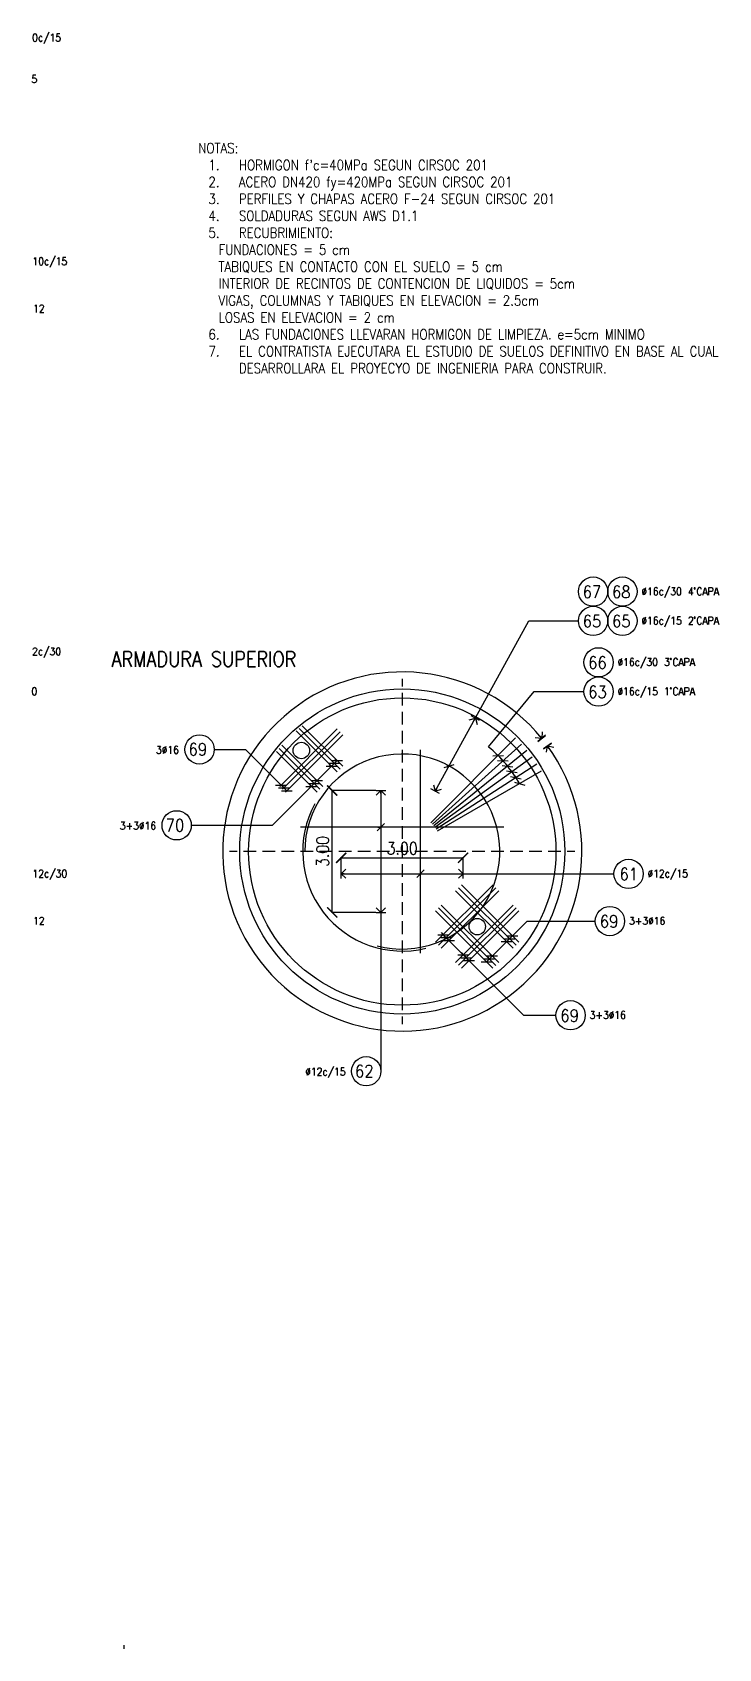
# Model space of a CAD drawing. Extents: x 157 to 1652, y -82 to 500.
# Drawn here: x 1483.4 to 1652.3, y -81.9 to 315.9 of the extents above; entities that cross this region are included whole.
import ezdxf

# ---------------------------------------------------------------- set-up
doc = ezdxf.new("R2010")
doc.units = 0
doc.header["$MEASUREMENT"] = 0
for name, color, linetype in [('Cotas', 1, 'Continuous'), ('PDF2_auxiliar', 1, 'Continuous'), ('PDF2_BARRAS-EN-VISTA-25', 5, 'Continuous'), ('PDF2_CONTORNO-ENCOFRADO-25', 2, 'Continuous'), ('PDF2_LC-FORMATO', 1, 'Continuous'), ('PDF2_LINEAS-POS-ARMADURA', 2, 'Continuous'), ('Texto', 2, 'Continuous')]:
    doc.layers.add(name, color=color, linetype=linetype)
doc.styles.add('ROMANS', font='ROMANS.SHX', dxfattribs={"width": 0.85})
doc.dimstyles.new('1.10', dxfattribs={"dimtxt": 3, "dimasz": 2.5, "dimexe": 0.18, "dimexo": 0.0625, "dimgap": 0.85, "dimtad": 1, "dimlfac": 0.1, "dimzin": 0, "dimdsep": 46, "dimtxsty": 'ROMANS', "dimblk": 'ARCHTICK', "dimcen": 0.09, "dimclrd": 256, "dimclre": 256, "dimclrt": 2, "dimadec": 0, "dimazin": 0, "dimtfac": 1, "dimtofl": 0, "dimtmove": 0, "dimatfit": 3, "dimfxl": 15, "dimfxlon": 1, "dimtolj": 1, "dimtzin": 0, "dimarcsym": 0})

# ---------------------------------------------------------------- blocks, each defined once
blk = doc.blocks.new('_ArchTick')
at = {"color": 0, "linetype": 'ByBlock', "const_width": 0.15}
blk.add_lwpolyline([(-0.5, -0.5), (0.5, 0.5)], dxfattribs=at)
blk = doc.blocks.new('*D10')
at = {"layer": 'Cotas', "lineweight": -2, "transparency": 16777216}
for p, q in [((1559.38, 108.9), (1559.38, 112.94)), ((1559.38, 112.76), (1589.39, 112.76)), ((1589.39, 108.9), (1589.39, 112.94))]:
    blk.add_line(p, q, dxfattribs=at)
at = {"layer": 'Defpoints', "color": 0, "transparency": 16777216}
for p in [(1589.39, 112.76), (1559.38, 108.84), (1589.39, 108.84)]:
    blk.add_point(p, dxfattribs=at)
at = {"layer": 'Cotas', "lineweight": -2, "transparency": 16777216, "xscale": 2.5, "yscale": 2.5, "zscale": 2.5, "rotation": 180}
blk.add_blockref('_ArchTick', (1559.38, 112.76), dxfattribs=at)
at = {"layer": 'Cotas', "lineweight": -2, "transparency": 16777216, "xscale": 2.5, "yscale": 2.5, "zscale": 2.5}
blk.add_blockref('_ArchTick', (1589.39, 112.76), dxfattribs=at)
at = {"layer": 'Cotas', "color": 2, "transparency": 16777216, "insert": (1574.39, 115.11), "char_height": 3, "attachment_point": 5, "style": 'ROMANS'}
blk.add_mtext('\\A1;3.00', dxfattribs=at)
blk = doc.blocks.new('*D11')
at = {"layer": 'Cotas', "lineweight": -2, "transparency": 16777216}
for p, q in [((1567.91, 129.31), (1556.99, 129.31)), ((1557.17, 99.32), (1557.17, 129.31)), ((1567.91, 99.32), (1556.99, 99.32))]:
    blk.add_line(p, q, dxfattribs=at)
at = {"layer": 'Defpoints', "color": 0, "transparency": 16777216}
for p in [(1557.17, 129.31), (1567.97, 129.31), (1567.97, 99.32)]:
    blk.add_point(p, dxfattribs=at)
at = {"layer": 'Cotas', "lineweight": -2, "transparency": 16777216, "xscale": 2.5, "yscale": 2.5, "zscale": 2.5}
for p, rotation in [((1557.17, 129.31), 90), ((1557.17, 99.32), 270)]:
    blk.add_blockref('_ArchTick', p, dxfattribs=dict(at, rotation=rotation))
at = {"layer": 'Cotas', "color": 2, "transparency": 16777216, "insert": (1554.82, 114.32), "char_height": 3, "attachment_point": 5, "rotation": 90, "style": 'ROMANS'}
blk.add_mtext('\\A1;3.00', dxfattribs=at)

msp = doc.modelspace()

# ---------------------------------------------------------------- linework, layer by layer
at = {"layer": 'PDF2_auxiliar', "lineweight": 25}
for points in [[(1574.401, 156.816), (1574.401, 154.942)], [(1574.401, 153.385), (1574.401, 150.273)], [(1574.401, 148.684), (1574.401, 145.571)], [(1574.401, 144.015), (1574.401, 140.87)], [(1574.401, 139.314), (1574.401, 136.201)], [(1574.401, 134.645), (1574.401, 131.5)], [(1574.401, 129.944), (1574.401, 126.831)], [(1574.401, 125.242), (1574.401, 122.13)], [(1574.401, 120.573), (1574.401, 117.429)], [(1574.401, 115.872), (1574.401, 112.759)], [(1533.743, 114.316), (1531.869, 114.316)], [(1538.444, 114.316), (1535.331, 114.316)], [(1543.145, 114.316), (1540.001, 114.316)], [(1547.814, 114.316), (1544.702, 114.316)], [(1552.516, 114.316), (1549.371, 114.316)], [(1557.185, 114.316), (1554.072, 114.316)], [(1561.886, 114.316), (1558.773, 114.316)], [(1566.587, 114.316), (1563.442, 114.316)], [(1571.256, 114.316), (1568.143, 114.316)], [(1575.957, 114.316), (1572.813, 114.316)], [(1580.627, 114.316), (1577.514, 114.316)], [(1585.328, 114.316), (1582.215, 114.316)], [(1590.029, 114.316), (1586.884, 114.316)], [(1594.698, 114.316), (1591.585, 114.316)], [(1599.399, 114.316), (1596.255, 114.316)], [(1604.068, 114.316), (1600.956, 114.316)], [(1608.77, 114.316), (1605.657, 114.316)], [(1613.471, 114.316), (1610.326, 114.316)], [(1616.901, 114.316), (1615.027, 114.316)], [(1574.401, 111.203), (1574.401, 108.058)], [(1574.401, 106.502), (1574.401, 103.389)], [(1574.401, 101.801), (1574.401, 98.688)], [(1574.401, 97.131), (1574.401, 93.987)], [(1574.401, 92.43), (1574.401, 89.317)], [(1574.401, 87.761), (1574.401, 84.616)], [(1574.401, 83.06), (1574.401, 79.947)], [(1574.401, 78.359), (1574.401, 75.246)], [(1574.401, 73.689), (1574.401, 71.815)]]:
    msp.add_lwpolyline(points, dxfattribs=at)
at = {"layer": 'PDF2_BARRAS-EN-VISTA-25', "color": 4, "lineweight": 25}
for points in [[(1483.969, 315.541), (1483.746, 315.477), (1483.588, 315.191), (1483.524, 314.746), (1483.524, 314.492), (1483.588, 314.048), (1483.746, 313.762), (1483.969, 313.667), (1484.096, 313.667), (1484.318, 313.762), (1484.445, 314.048), (1484.541, 314.492), (1484.541, 314.746), (1484.445, 315.191), (1484.318, 315.477), (1484.096, 315.541)], [(1485.462, 260.494), (1485.239, 260.43), (1485.112, 260.144), (1485.017, 259.699), (1485.017, 259.445), (1485.112, 259.001), (1485.239, 258.715), (1485.462, 258.62), (1485.589, 258.62), (1485.811, 258.715), (1485.97, 259.001), (1486.033, 259.445), (1486.033, 259.699), (1485.97, 260.144), (1485.811, 260.43), (1485.589, 260.494)], [(1642.439, 179.273), (1642.217, 179.178), (1642.09, 178.892), (1642.026, 178.447), (1642.026, 178.193), (1642.09, 177.748), (1642.217, 177.494), (1642.439, 177.399), (1642.598, 177.399), (1642.789, 177.494), (1642.948, 177.748), (1643.011, 178.193), (1643.011, 178.447), (1642.948, 178.892), (1642.789, 179.178), (1642.598, 179.273)], [(1633.863, 178.892), (1633.736, 178.828), (1633.577, 178.638), (1633.514, 178.384), (1633.514, 178.193), (1633.577, 177.939), (1633.736, 177.748), (1633.863, 177.653), (1634.085, 177.653), (1634.213, 177.748), (1634.371, 177.939), (1634.435, 178.193), (1634.435, 178.384), (1634.371, 178.638), (1634.213, 178.828), (1634.085, 178.892)], [(1633.863, 171.713), (1633.736, 171.618), (1633.577, 171.427), (1633.514, 171.173), (1633.514, 170.983), (1633.577, 170.729), (1633.736, 170.538), (1633.863, 170.443), (1634.085, 170.443), (1634.213, 170.538), (1634.371, 170.729), (1634.435, 170.983), (1634.435, 171.173), (1634.371, 171.427), (1634.213, 171.618), (1634.085, 171.713)], [(1489.686, 164.471), (1489.464, 164.376), (1489.305, 164.122), (1489.242, 163.645), (1489.242, 163.391), (1489.305, 162.946), (1489.464, 162.692), (1489.686, 162.597), (1489.813, 162.597), (1490.036, 162.692), (1490.163, 162.946), (1490.258, 163.391), (1490.258, 163.645), (1490.163, 164.122), (1490.036, 164.376), (1489.813, 164.471)], [(1627.987, 161.485), (1627.828, 161.422), (1627.701, 161.231), (1627.637, 160.977), (1627.637, 160.786), (1627.701, 160.532), (1627.828, 160.342), (1627.987, 160.246), (1628.209, 160.246), (1628.336, 160.342), (1628.495, 160.532), (1628.559, 160.786), (1628.559, 160.977), (1628.495, 161.231), (1628.336, 161.422), (1628.209, 161.485)], [(1636.563, 161.866), (1636.341, 161.771), (1636.214, 161.485), (1636.118, 161.04), (1636.118, 160.786), (1636.214, 160.342), (1636.341, 160.056), (1636.563, 159.992), (1636.69, 159.992), (1636.912, 160.056), (1637.071, 160.342), (1637.135, 160.786), (1637.135, 161.04), (1637.071, 161.485), (1636.912, 161.771), (1636.69, 161.866)], [(1483.81, 154.656), (1483.588, 154.561), (1483.429, 154.307), (1483.365, 153.862), (1483.365, 153.576), (1483.429, 153.131), (1483.588, 152.877), (1483.81, 152.782), (1483.937, 152.782), (1484.159, 152.877), (1484.286, 153.131), (1484.382, 153.576), (1484.382, 153.862), (1484.286, 154.307), (1484.159, 154.561), (1483.937, 154.656)], [(1627.987, 154.307), (1627.828, 154.211), (1627.701, 154.021), (1627.637, 153.767), (1627.637, 153.576), (1627.701, 153.322), (1627.828, 153.131), (1627.987, 153.036), (1628.209, 153.036), (1628.336, 153.131), (1628.495, 153.322), (1628.559, 153.576), (1628.559, 153.767), (1628.495, 154.021), (1628.336, 154.211), (1628.209, 154.307)], [(1515.796, 139.886), (1515.669, 139.79), (1515.51, 139.632), (1515.447, 139.346), (1515.447, 139.187), (1515.51, 138.901), (1515.669, 138.742), (1515.796, 138.647), (1516.019, 138.647), (1516.146, 138.742), (1516.305, 138.901), (1516.368, 139.187), (1516.368, 139.346), (1516.305, 139.632), (1516.146, 139.79), (1516.019, 139.886)], [(1510.174, 121.208), (1510.047, 121.145), (1509.888, 120.954), (1509.825, 120.7), (1509.825, 120.51), (1509.888, 120.256), (1510.047, 120.065), (1510.174, 119.97), (1510.396, 119.97), (1510.524, 120.065), (1510.682, 120.256), (1510.746, 120.51), (1510.746, 120.7), (1510.682, 120.954), (1510.524, 121.145), (1510.396, 121.208)], [(1491.179, 109.805), (1490.957, 109.71), (1490.798, 109.456), (1490.735, 109.011), (1490.735, 108.725), (1490.798, 108.28), (1490.957, 108.026), (1491.179, 107.931), (1491.306, 107.931), (1491.529, 108.026), (1491.656, 108.28), (1491.751, 108.725), (1491.751, 109.011), (1491.656, 109.456), (1491.529, 109.71), (1491.306, 109.805)], [(1635.356, 109.456), (1635.229, 109.36), (1635.07, 109.202), (1635.007, 108.916), (1635.007, 108.725), (1635.07, 108.471), (1635.229, 108.28), (1635.356, 108.217), (1635.578, 108.217), (1635.705, 108.28), (1635.864, 108.471), (1635.928, 108.725), (1635.928, 108.916), (1635.864, 109.202), (1635.705, 109.36), (1635.578, 109.456)], [(1635.515, 97.83), (1635.356, 97.735), (1635.229, 97.544), (1635.165, 97.29), (1635.165, 97.1), (1635.229, 96.845), (1635.356, 96.655), (1635.515, 96.56), (1635.737, 96.56), (1635.864, 96.655), (1636.023, 96.845), (1636.087, 97.1), (1636.087, 97.29), (1636.023, 97.544), (1635.864, 97.735), (1635.737, 97.83)], [(1625.827, 74.642), (1625.668, 74.547), (1625.541, 74.388), (1625.446, 74.102), (1625.446, 73.912), (1625.541, 73.658), (1625.668, 73.467), (1625.827, 73.404), (1626.017, 73.404), (1626.176, 73.467), (1626.303, 73.658), (1626.399, 73.912), (1626.399, 74.102), (1626.303, 74.388), (1626.176, 74.547), (1626.017, 74.642)], [(1551.118, 60.698), (1550.991, 60.603), (1550.832, 60.444), (1550.769, 60.158), (1550.769, 59.999), (1550.832, 59.713), (1550.991, 59.555), (1551.118, 59.459), (1551.34, 59.459), (1551.467, 59.555), (1551.626, 59.713), (1551.69, 59.999), (1551.69, 60.158), (1551.626, 60.444), (1551.467, 60.603), (1551.34, 60.698)]]:
    msp.add_lwpolyline(points, close=True, dxfattribs=at)
for points in [[(1485.811, 314.651), (1485.684, 314.842), (1485.525, 314.937), (1485.303, 314.937), (1485.176, 314.842), (1485.017, 314.651), (1484.953, 314.397), (1484.953, 314.207), (1485.017, 313.952), (1485.176, 313.762), (1485.303, 313.667), (1485.525, 313.667), (1485.684, 313.762), (1485.811, 313.952)], [(1487.463, 315.922), (1486.161, 313.063)], [(1488.035, 315.191), (1488.162, 315.286), (1488.384, 315.541), (1488.384, 313.667)], [(1490.099, 315.541), (1489.4, 315.541), (1489.305, 314.746), (1489.4, 314.842), (1489.591, 314.937), (1489.813, 314.937), (1490.036, 314.842), (1490.163, 314.651), (1490.258, 314.397), (1490.258, 314.207), (1490.163, 313.952), (1490.036, 313.762), (1489.813, 313.667), (1489.591, 313.667), (1489.4, 313.762), (1489.305, 313.857), (1489.242, 314.048)], [(1484.223, 305.344), (1483.524, 305.344), (1483.429, 304.55), (1483.524, 304.646), (1483.715, 304.709), (1483.937, 304.709), (1484.159, 304.646), (1484.286, 304.455), (1484.382, 304.201), (1484.382, 304.01), (1484.286, 303.756), (1484.159, 303.566), (1483.937, 303.47), (1483.715, 303.47), (1483.524, 303.566), (1483.429, 303.661), (1483.365, 303.82)], [(1483.81, 260.144), (1483.969, 260.239), (1484.159, 260.494), (1484.159, 258.62)], [(1487.304, 259.604), (1487.177, 259.795), (1487.018, 259.89), (1486.828, 259.89), (1486.669, 259.795), (1486.542, 259.604), (1486.446, 259.35), (1486.446, 259.159), (1486.542, 258.905), (1486.669, 258.715), (1486.828, 258.62), (1487.018, 258.62), (1487.177, 258.715), (1487.304, 258.905)], [(1488.956, 260.875), (1487.685, 258.016)], [(1489.528, 260.144), (1489.655, 260.239), (1489.877, 260.494), (1489.877, 258.62)], [(1491.592, 260.494), (1490.893, 260.494), (1490.798, 259.699), (1490.893, 259.795), (1491.084, 259.89), (1491.306, 259.89), (1491.529, 259.795), (1491.656, 259.604), (1491.751, 259.35), (1491.751, 259.159), (1491.656, 258.905), (1491.529, 258.715), (1491.306, 258.62), (1491.084, 258.62), (1490.893, 258.715), (1490.798, 258.81), (1490.735, 259.001)], [(1483.969, 248.519), (1484.096, 248.614), (1484.318, 248.868), (1484.318, 246.994)], [(1485.239, 248.423), (1485.239, 248.519), (1485.303, 248.709), (1485.398, 248.773), (1485.525, 248.868), (1485.811, 248.868), (1485.97, 248.773), (1486.033, 248.709), (1486.097, 248.519), (1486.097, 248.328), (1486.033, 248.169), (1485.875, 247.883), (1485.176, 246.994), (1486.161, 246.994)], [(1634.308, 179.178), (1633.641, 177.399)], [(1635.07, 178.892), (1635.229, 178.987), (1635.451, 179.273), (1635.451, 177.399)], [(1637.23, 178.987), (1637.167, 179.178), (1636.944, 179.273), (1636.785, 179.273), (1636.595, 179.178), (1636.436, 178.892), (1636.372, 178.447), (1636.372, 178.002), (1636.436, 177.653), (1636.595, 177.494), (1636.785, 177.399), (1636.881, 177.399), (1637.071, 177.494), (1637.23, 177.653), (1637.294, 177.939), (1637.294, 178.002), (1637.23, 178.288), (1637.071, 178.447), (1636.881, 178.542), (1636.785, 178.542), (1636.595, 178.447), (1636.436, 178.288), (1636.372, 178.002)], [(1640.216, 179.622), (1638.945, 176.764)], [(1640.724, 179.273), (1641.518, 179.273), (1641.074, 178.542), (1641.296, 178.542), (1641.455, 178.447), (1641.518, 178.384), (1641.582, 178.098), (1641.582, 177.939), (1641.518, 177.653), (1641.359, 177.494), (1641.169, 177.399), (1640.946, 177.399), (1640.724, 177.494), (1640.661, 177.558), (1640.597, 177.748)], [(1645.648, 177.399), (1645.648, 179.273), (1644.949, 178.002), (1645.997, 178.002)], [(1648.093, 178.828), (1647.998, 178.987), (1647.871, 179.178), (1647.712, 179.273), (1647.426, 179.273), (1647.299, 179.178), (1647.14, 178.987), (1647.077, 178.828), (1647.013, 178.542), (1647.013, 178.098), (1647.077, 177.844), (1647.14, 177.653), (1647.299, 177.494), (1647.426, 177.399), (1647.712, 177.399), (1647.871, 177.494), (1647.998, 177.653), (1648.093, 177.844)], [(1648.379, 177.399), (1648.951, 179.273), (1649.523, 177.399)], [(1649.872, 177.399), (1649.872, 179.273), (1650.507, 179.273), (1650.73, 179.178), (1650.793, 179.082), (1650.857, 178.892), (1650.857, 178.638), (1650.793, 178.447), (1650.73, 178.384), (1650.507, 178.288), (1649.872, 178.288)], [(1651.143, 177.399), (1651.714, 179.273), (1652.286, 177.399)], [(1638.596, 178.384), (1638.437, 178.542), (1638.31, 178.638), (1638.088, 178.638), (1637.929, 178.542), (1637.802, 178.384), (1637.738, 178.098), (1637.738, 177.939), (1637.802, 177.653), (1637.929, 177.494), (1638.088, 177.399), (1638.31, 177.399), (1638.437, 177.494), (1638.596, 177.653)], [(1648.57, 178.002), (1649.3, 178.002)], [(1651.365, 178.002), (1652.096, 178.002)], [(1634.308, 171.967), (1633.641, 170.189)], [(1635.07, 171.713), (1635.229, 171.808), (1635.451, 172.063), (1635.451, 170.189)], [(1637.23, 171.808), (1637.167, 171.967), (1636.944, 172.063), (1636.785, 172.063), (1636.595, 171.967), (1636.436, 171.713), (1636.372, 171.269), (1636.372, 170.824), (1636.436, 170.443), (1636.595, 170.284), (1636.785, 170.189), (1636.881, 170.189), (1637.071, 170.284), (1637.23, 170.443), (1637.294, 170.729), (1637.294, 170.824), (1637.23, 171.078), (1637.071, 171.269), (1636.881, 171.364), (1636.785, 171.364), (1636.595, 171.269), (1636.436, 171.078), (1636.372, 170.824)], [(1638.596, 171.173), (1638.437, 171.364), (1638.31, 171.427), (1638.088, 171.427), (1637.929, 171.364), (1637.802, 171.173), (1637.738, 170.887), (1637.738, 170.729), (1637.802, 170.443), (1637.929, 170.284), (1638.088, 170.189), (1638.31, 170.189), (1638.437, 170.284), (1638.596, 170.443)], [(1640.216, 172.412), (1638.945, 169.553)], [(1640.788, 171.713), (1640.946, 171.808), (1641.169, 172.063), (1641.169, 170.189)], [(1642.884, 172.063), (1642.154, 172.063), (1642.09, 171.269), (1642.154, 171.364), (1642.376, 171.427), (1642.598, 171.427), (1642.789, 171.364), (1642.948, 171.173), (1643.011, 170.887), (1643.011, 170.729), (1642.948, 170.443), (1642.789, 170.284), (1642.598, 170.189), (1642.376, 170.189), (1642.154, 170.284), (1642.09, 170.379), (1642.026, 170.538)], [(1645.012, 171.618), (1645.012, 171.713), (1645.076, 171.872), (1645.139, 171.967), (1645.298, 172.063), (1645.584, 172.063), (1645.711, 171.967), (1645.806, 171.872), (1645.87, 171.713), (1645.87, 171.523), (1645.806, 171.364), (1645.648, 171.078), (1644.949, 170.189), (1645.933, 170.189)], [(1648.093, 171.618), (1647.998, 171.808), (1647.871, 171.967), (1647.712, 172.063), (1647.426, 172.063), (1647.299, 171.967), (1647.14, 171.808), (1647.077, 171.618), (1647.013, 171.364), (1647.013, 170.887), (1647.077, 170.633), (1647.14, 170.443), (1647.299, 170.284), (1647.426, 170.189), (1647.712, 170.189), (1647.871, 170.284), (1647.998, 170.443), (1648.093, 170.633)], [(1648.379, 170.189), (1648.951, 172.063), (1649.523, 170.189)], [(1649.872, 170.189), (1649.872, 172.063), (1650.507, 172.063), (1650.73, 171.967), (1650.793, 171.872), (1650.857, 171.713), (1650.857, 171.427), (1650.793, 171.269), (1650.73, 171.173), (1650.507, 171.078), (1649.872, 171.078)], [(1651.143, 170.189), (1651.714, 172.063), (1652.286, 170.189)], [(1648.57, 170.824), (1649.3, 170.824)], [(1651.365, 170.824), (1652.096, 170.824)], [(1483.588, 164.026), (1483.588, 164.122), (1483.683, 164.28), (1483.746, 164.376), (1483.874, 164.471), (1484.159, 164.471), (1484.318, 164.376), (1484.382, 164.28), (1484.445, 164.122), (1484.445, 163.931), (1484.382, 163.74), (1484.255, 163.486), (1483.524, 162.597), (1484.541, 162.597)], [(1485.811, 163.582), (1485.684, 163.74), (1485.525, 163.836), (1485.303, 163.836), (1485.176, 163.74), (1485.017, 163.582), (1484.953, 163.296), (1484.953, 163.137), (1485.017, 162.851), (1485.176, 162.692), (1485.303, 162.597), (1485.525, 162.597), (1485.684, 162.692), (1485.811, 162.851)], [(1487.463, 164.82), (1486.161, 161.962)], [(1487.971, 164.471), (1488.733, 164.471), (1488.32, 163.74), (1488.543, 163.74), (1488.67, 163.645), (1488.733, 163.582), (1488.829, 163.296), (1488.829, 163.137), (1488.733, 162.851), (1488.606, 162.692), (1488.384, 162.597), (1488.162, 162.597), (1487.971, 162.692), (1487.876, 162.756), (1487.812, 162.946)], [(1628.4, 161.771), (1627.764, 159.992)], [(1629.194, 161.485), (1629.353, 161.58), (1629.543, 161.866), (1629.543, 159.992)], [(1631.354, 161.58), (1631.258, 161.771), (1631.068, 161.866), (1630.909, 161.866), (1630.687, 161.771), (1630.56, 161.485), (1630.496, 161.04), (1630.496, 160.596), (1630.56, 160.246), (1630.687, 160.056), (1630.909, 159.992), (1630.973, 159.992), (1631.195, 160.056), (1631.354, 160.246), (1631.417, 160.532), (1631.417, 160.596), (1631.354, 160.882), (1631.195, 161.04), (1630.973, 161.136), (1630.909, 161.136), (1630.687, 161.04), (1630.56, 160.882), (1630.496, 160.596)], [(1632.688, 160.977), (1632.561, 161.136), (1632.402, 161.231), (1632.211, 161.231), (1632.053, 161.136), (1631.926, 160.977), (1631.83, 160.691), (1631.83, 160.532), (1631.926, 160.246), (1632.053, 160.056), (1632.211, 159.992), (1632.402, 159.992), (1632.561, 160.056), (1632.688, 160.246)], [(1634.34, 162.216), (1633.069, 159.357)], [(1634.848, 161.866), (1635.642, 161.866), (1635.197, 161.136), (1635.42, 161.136), (1635.547, 161.04), (1635.642, 160.977), (1635.705, 160.691), (1635.705, 160.532), (1635.642, 160.246), (1635.483, 160.056), (1635.261, 159.992), (1635.07, 159.992), (1634.848, 160.056), (1634.784, 160.151), (1634.689, 160.342)], [(1639.199, 161.866), (1639.994, 161.866), (1639.549, 161.136), (1639.771, 161.136), (1639.93, 161.04), (1639.994, 160.977), (1640.057, 160.691), (1640.057, 160.532), (1639.994, 160.246), (1639.835, 160.056), (1639.644, 159.992), (1639.422, 159.992), (1639.199, 160.056), (1639.136, 160.151), (1639.072, 160.342)], [(1642.217, 161.422), (1642.122, 161.58), (1641.995, 161.771), (1641.836, 161.866), (1641.55, 161.866), (1641.423, 161.771), (1641.264, 161.58), (1641.201, 161.422), (1641.137, 161.136), (1641.137, 160.691), (1641.201, 160.437), (1641.264, 160.246), (1641.423, 160.056), (1641.55, 159.992), (1641.836, 159.992), (1641.995, 160.056), (1642.122, 160.246), (1642.217, 160.437)], [(1642.503, 159.992), (1643.075, 161.866), (1643.646, 159.992)], [(1642.694, 160.596), (1643.424, 160.596)], [(1643.996, 159.992), (1643.996, 161.866), (1644.631, 161.866), (1644.853, 161.771), (1644.917, 161.676), (1644.981, 161.485), (1644.981, 161.231), (1644.917, 161.04), (1644.853, 160.977), (1644.631, 160.882), (1643.996, 160.882)], [(1645.266, 159.992), (1645.838, 161.866), (1646.41, 159.992)], [(1645.489, 160.596), (1646.219, 160.596)], [(1628.4, 154.561), (1627.764, 152.782)], [(1629.194, 154.307), (1629.353, 154.402), (1629.543, 154.656), (1629.543, 152.782)], [(1631.354, 154.402), (1631.258, 154.561), (1631.068, 154.656), (1630.909, 154.656), (1630.687, 154.561), (1630.56, 154.307), (1630.496, 153.862), (1630.496, 153.417), (1630.56, 153.036), (1630.687, 152.877), (1630.909, 152.782), (1630.973, 152.782), (1631.195, 152.877), (1631.354, 153.036), (1631.417, 153.322), (1631.417, 153.417), (1631.354, 153.671), (1631.195, 153.862), (1630.973, 153.925), (1630.909, 153.925), (1630.687, 153.862), (1630.56, 153.671), (1630.496, 153.417)], [(1632.688, 153.767), (1632.561, 153.925), (1632.402, 154.021), (1632.211, 154.021), (1632.053, 153.925), (1631.926, 153.767), (1631.83, 153.481), (1631.83, 153.322), (1631.926, 153.036), (1632.053, 152.877), (1632.211, 152.782), (1632.402, 152.782), (1632.561, 152.877), (1632.688, 153.036)], [(1634.34, 155.005), (1633.069, 152.147)], [(1634.911, 154.307), (1635.07, 154.402), (1635.261, 154.656), (1635.261, 152.782)], [(1636.976, 154.656), (1636.277, 154.656), (1636.214, 153.862), (1636.277, 153.925), (1636.5, 154.021), (1636.69, 154.021), (1636.912, 153.925), (1637.071, 153.767), (1637.135, 153.481), (1637.135, 153.322), (1637.071, 153.036), (1636.912, 152.877), (1636.69, 152.782), (1636.5, 152.782), (1636.277, 152.877), (1636.214, 152.972), (1636.118, 153.131)], [(1639.263, 154.307), (1639.422, 154.402), (1639.644, 154.656), (1639.644, 152.782)], [(1642.217, 154.211), (1642.122, 154.402), (1641.995, 154.561), (1641.836, 154.656), (1641.55, 154.656), (1641.423, 154.561), (1641.264, 154.402), (1641.201, 154.211), (1641.137, 153.925), (1641.137, 153.481), (1641.201, 153.227), (1641.264, 153.036), (1641.423, 152.877), (1641.55, 152.782), (1641.836, 152.782), (1641.995, 152.877), (1642.122, 153.036), (1642.217, 153.227)], [(1642.503, 152.782), (1643.075, 154.656), (1643.646, 152.782)], [(1642.694, 153.417), (1643.424, 153.417)], [(1643.996, 152.782), (1643.996, 154.656), (1644.631, 154.656), (1644.853, 154.561), (1644.917, 154.465), (1644.981, 154.307), (1644.981, 154.021), (1644.917, 153.862), (1644.853, 153.767), (1644.631, 153.671), (1643.996, 153.671)], [(1645.266, 152.782), (1645.838, 154.656), (1646.41, 152.782)], [(1645.489, 153.417), (1646.219, 153.417)], [(1514.145, 140.235), (1514.939, 140.235), (1514.526, 139.536), (1514.716, 139.536), (1514.875, 139.441), (1514.939, 139.346), (1515.002, 139.092), (1515.002, 138.901), (1514.939, 138.647), (1514.812, 138.456), (1514.589, 138.361), (1514.367, 138.361), (1514.145, 138.456), (1514.081, 138.552), (1514.018, 138.742)], [(1516.241, 140.172), (1515.574, 138.361)], [(1517.003, 139.886), (1517.162, 139.981), (1517.385, 140.235), (1517.385, 138.361)], [(1519.163, 139.981), (1519.1, 140.172), (1518.877, 140.235), (1518.719, 140.235), (1518.528, 140.172), (1518.369, 139.886), (1518.306, 139.441), (1518.306, 138.996), (1518.369, 138.647), (1518.528, 138.456), (1518.719, 138.361), (1518.814, 138.361), (1519.005, 138.456), (1519.163, 138.647), (1519.227, 138.901), (1519.227, 138.996), (1519.163, 139.25), (1519.005, 139.441), (1518.814, 139.536), (1518.719, 139.536), (1518.528, 139.441), (1518.369, 139.25), (1518.306, 138.996)], [(1505.251, 121.59), (1506.045, 121.59), (1505.6, 120.859), (1505.822, 120.859), (1505.949, 120.764), (1506.045, 120.7), (1506.108, 120.414), (1506.108, 120.256), (1506.045, 119.97), (1505.886, 119.779), (1505.664, 119.716), (1505.473, 119.716), (1505.251, 119.779), (1505.187, 119.874), (1505.092, 120.065)], [(1506.617, 120.51), (1507.887, 120.51)], [(1507.252, 121.304), (1507.252, 119.716)], [(1508.522, 121.59), (1509.316, 121.59), (1508.904, 120.859), (1509.094, 120.859), (1509.253, 120.764), (1509.316, 120.7), (1509.38, 120.414), (1509.38, 120.256), (1509.316, 119.97), (1509.189, 119.779), (1508.967, 119.716), (1508.745, 119.716), (1508.522, 119.779), (1508.459, 119.874), (1508.395, 120.065)], [(1510.619, 121.494), (1509.952, 119.716)], [(1511.381, 121.208), (1511.54, 121.304), (1511.762, 121.59), (1511.762, 119.716)], [(1513.541, 121.304), (1513.478, 121.494), (1513.255, 121.59), (1513.096, 121.59), (1512.906, 121.494), (1512.747, 121.208), (1512.683, 120.764), (1512.683, 120.319), (1512.747, 119.97), (1512.906, 119.779), (1513.096, 119.716), (1513.192, 119.716), (1513.382, 119.779), (1513.541, 119.97), (1513.605, 120.256), (1513.605, 120.319), (1513.541, 120.605), (1513.382, 120.764), (1513.192, 120.859), (1513.096, 120.859), (1512.906, 120.764), (1512.747, 120.605), (1512.683, 120.319)], [(1483.81, 109.456), (1483.969, 109.551), (1484.159, 109.805), (1484.159, 107.931)], [(1485.112, 109.36), (1485.112, 109.456), (1485.176, 109.646), (1485.239, 109.71), (1485.398, 109.805), (1485.684, 109.805), (1485.811, 109.71), (1485.875, 109.646), (1485.97, 109.456), (1485.97, 109.265), (1485.875, 109.106), (1485.748, 108.82), (1485.017, 107.931), (1486.033, 107.931)], [(1487.304, 108.916), (1487.177, 109.106), (1487.018, 109.202), (1486.828, 109.202), (1486.669, 109.106), (1486.542, 108.916), (1486.446, 108.662), (1486.446, 108.471), (1486.542, 108.217), (1486.669, 108.026), (1486.828, 107.931), (1487.018, 107.931), (1487.177, 108.026), (1487.304, 108.217)], [(1488.956, 110.155), (1487.685, 107.296)], [(1489.464, 109.805), (1490.226, 109.805), (1489.813, 109.106), (1490.036, 109.106), (1490.163, 109.011), (1490.226, 108.916), (1490.322, 108.662), (1490.322, 108.471), (1490.226, 108.217), (1490.099, 108.026), (1489.877, 107.931), (1489.655, 107.931), (1489.464, 108.026), (1489.369, 108.122), (1489.305, 108.28)], [(1635.801, 109.71), (1635.134, 107.931)], [(1636.563, 109.456), (1636.722, 109.551), (1636.944, 109.805), (1636.944, 107.931)], [(1637.865, 109.36), (1637.865, 109.456), (1637.929, 109.646), (1637.992, 109.71), (1638.151, 109.805), (1638.437, 109.805), (1638.564, 109.71), (1638.659, 109.646), (1638.723, 109.456), (1638.723, 109.265), (1638.659, 109.106), (1638.501, 108.82), (1637.802, 107.931), (1638.787, 107.931)], [(1640.089, 108.916), (1639.93, 109.106), (1639.803, 109.202), (1639.581, 109.202), (1639.422, 109.106), (1639.295, 108.916), (1639.231, 108.662), (1639.231, 108.471), (1639.295, 108.217), (1639.422, 108.026), (1639.581, 107.931), (1639.803, 107.931), (1639.93, 108.026), (1640.089, 108.217)], [(1641.709, 110.155), (1640.438, 107.296)], [(1642.281, 109.456), (1642.439, 109.551), (1642.662, 109.805), (1642.662, 107.931)], [(1644.377, 109.805), (1643.646, 109.805), (1643.583, 109.011), (1643.646, 109.106), (1643.869, 109.202), (1644.091, 109.202), (1644.282, 109.106), (1644.441, 108.916), (1644.504, 108.662), (1644.504, 108.471), (1644.441, 108.217), (1644.282, 108.026), (1644.091, 107.931), (1643.869, 107.931), (1643.646, 108.026), (1643.583, 108.122), (1643.519, 108.28)], [(1483.969, 97.83), (1484.096, 97.925), (1484.318, 98.18), (1484.318, 96.305)], [(1485.239, 97.735), (1485.239, 97.83), (1485.303, 97.989), (1485.398, 98.084), (1485.525, 98.18), (1485.811, 98.18), (1485.97, 98.084), (1486.033, 97.989), (1486.097, 97.83), (1486.097, 97.64), (1486.033, 97.481), (1485.875, 97.195), (1485.176, 96.305), (1486.161, 96.305)], [(1630.591, 98.18), (1631.354, 98.18), (1630.941, 97.481), (1631.163, 97.481), (1631.29, 97.385), (1631.354, 97.29), (1631.449, 97.004), (1631.449, 96.845), (1631.354, 96.56), (1631.227, 96.401), (1631.004, 96.305), (1630.782, 96.305), (1630.591, 96.401), (1630.496, 96.496), (1630.433, 96.655)], [(1631.926, 97.1), (1633.228, 97.1)], [(1632.593, 97.925), (1632.593, 96.305)], [(1633.863, 98.18), (1634.657, 98.18), (1634.213, 97.481), (1634.435, 97.481), (1634.594, 97.385), (1634.657, 97.29), (1634.721, 97.004), (1634.721, 96.845), (1634.657, 96.56), (1634.498, 96.401), (1634.308, 96.305), (1634.085, 96.305), (1633.863, 96.401), (1633.8, 96.496), (1633.736, 96.655)], [(1635.928, 98.084), (1635.293, 96.305)], [(1636.722, 97.83), (1636.881, 97.925), (1637.071, 98.18), (1637.071, 96.305)], [(1638.85, 97.925), (1638.787, 98.084), (1638.596, 98.18), (1638.437, 98.18), (1638.215, 98.084), (1638.088, 97.83), (1638.024, 97.385), (1638.024, 96.941), (1638.088, 96.56), (1638.215, 96.401), (1638.437, 96.305), (1638.501, 96.305), (1638.723, 96.401), (1638.85, 96.56), (1638.945, 96.845), (1638.945, 96.941), (1638.85, 97.195), (1638.723, 97.385), (1638.501, 97.481), (1638.437, 97.481), (1638.215, 97.385), (1638.088, 97.195), (1638.024, 96.941)], [(1620.872, 74.992), (1621.666, 74.992), (1621.253, 74.293), (1621.443, 74.293), (1621.602, 74.198), (1621.666, 74.102), (1621.729, 73.848), (1621.729, 73.658), (1621.666, 73.404), (1621.539, 73.213), (1621.316, 73.118), (1621.094, 73.118), (1620.872, 73.213), (1620.808, 73.308), (1620.745, 73.467)], [(1622.238, 73.912), (1623.54, 73.912)], [(1622.873, 74.738), (1622.873, 73.118)], [(1624.175, 74.992), (1624.969, 74.992), (1624.525, 74.293), (1624.747, 74.293), (1624.874, 74.198), (1624.969, 74.102), (1625.033, 73.848), (1625.033, 73.658), (1624.969, 73.404), (1624.81, 73.213), (1624.588, 73.118), (1624.397, 73.118), (1624.175, 73.213), (1624.112, 73.308), (1624.016, 73.467)], [(1626.24, 74.897), (1625.604, 73.118)], [(1627.034, 74.642), (1627.161, 74.738), (1627.383, 74.992), (1627.383, 73.118)], [(1629.162, 74.738), (1629.099, 74.897), (1628.876, 74.992), (1628.749, 74.992), (1628.527, 74.897), (1628.368, 74.642), (1628.304, 74.198), (1628.304, 73.753), (1628.368, 73.404), (1628.527, 73.213), (1628.749, 73.118), (1628.813, 73.118), (1629.035, 73.213), (1629.162, 73.404), (1629.226, 73.658), (1629.226, 73.753), (1629.162, 74.007), (1629.035, 74.198), (1628.813, 74.293), (1628.749, 74.293), (1628.527, 74.198), (1628.368, 74.007), (1628.304, 73.753)], [(1551.563, 60.984), (1550.896, 59.173)], [(1552.325, 60.698), (1552.484, 60.793), (1552.706, 61.047), (1552.706, 59.173)], [(1553.627, 60.603), (1553.627, 60.698), (1553.691, 60.889), (1553.754, 60.984), (1553.913, 61.047), (1554.199, 61.047), (1554.326, 60.984), (1554.421, 60.889), (1554.485, 60.698), (1554.485, 60.539), (1554.421, 60.349), (1554.263, 60.095), (1553.564, 59.173), (1554.548, 59.173)], [(1555.851, 60.158), (1555.692, 60.349), (1555.565, 60.444), (1555.343, 60.444), (1555.184, 60.349), (1555.057, 60.158), (1554.993, 59.904), (1554.993, 59.713), (1555.057, 59.459), (1555.184, 59.269), (1555.343, 59.173), (1555.565, 59.173), (1555.692, 59.269), (1555.851, 59.459)], [(1557.471, 61.429), (1556.2, 58.57)], [(1558.042, 60.698), (1558.201, 60.793), (1558.424, 61.047), (1558.424, 59.173)], [(1560.139, 61.047), (1559.408, 61.047), (1559.345, 60.253), (1559.408, 60.349), (1559.631, 60.444), (1559.853, 60.444), (1560.044, 60.349), (1560.202, 60.158), (1560.266, 59.904), (1560.266, 59.713), (1560.202, 59.459), (1560.044, 59.269), (1559.853, 59.173), (1559.631, 59.173), (1559.408, 59.269), (1559.345, 59.364), (1559.281, 59.555)]]:
    msp.add_lwpolyline(points, dxfattribs=at)
at = {"layer": 'PDF2_BARRAS-EN-VISTA-25', "lineweight": 25}
for points in [[(1620.681, 179.273), (1620.554, 179.559), (1620.205, 179.686), (1619.982, 179.686), (1619.633, 179.559), (1619.411, 179.114), (1619.283, 178.415), (1619.283, 177.685), (1619.411, 177.113), (1619.633, 176.827), (1619.982, 176.7), (1620.109, 176.7), (1620.427, 176.827), (1620.681, 177.113), (1620.776, 177.558), (1620.776, 177.685), (1620.681, 178.13), (1620.427, 178.415), (1620.109, 178.542), (1619.982, 178.542), (1619.633, 178.415), (1619.411, 178.13), (1619.283, 177.685)], [(1621.92, 176.7), (1623.063, 179.686), (1621.475, 179.686)], [(1627.86, 179.273), (1627.764, 179.559), (1627.415, 179.686), (1627.193, 179.686), (1626.843, 179.559), (1626.621, 179.114), (1626.494, 178.415), (1626.494, 177.685), (1626.621, 177.113), (1626.843, 176.827), (1627.193, 176.7), (1627.288, 176.7), (1627.637, 176.827), (1627.86, 177.113), (1627.987, 177.558), (1627.987, 177.685), (1627.86, 178.13), (1627.637, 178.415), (1627.288, 178.542), (1627.193, 178.542), (1626.843, 178.415), (1626.621, 178.13), (1626.494, 177.685)], [(1620.681, 172.063), (1620.554, 172.348), (1620.205, 172.507), (1619.982, 172.507), (1619.633, 172.348), (1619.411, 171.936), (1619.283, 171.205), (1619.283, 170.506), (1619.411, 169.934), (1619.633, 169.649), (1619.982, 169.49), (1620.109, 169.49), (1620.427, 169.649), (1620.681, 169.934), (1620.776, 170.347), (1620.776, 170.506), (1620.681, 170.919), (1620.427, 171.205), (1620.109, 171.364), (1619.982, 171.364), (1619.633, 171.205), (1619.411, 170.919), (1619.283, 170.506)], [(1622.841, 172.507), (1621.698, 172.507), (1621.57, 171.205), (1621.698, 171.364), (1622.047, 171.491), (1622.396, 171.491), (1622.714, 171.364), (1622.968, 171.078), (1623.063, 170.633), (1623.063, 170.347), (1622.968, 169.934), (1622.714, 169.649), (1622.396, 169.49), (1622.047, 169.49), (1621.698, 169.649), (1621.57, 169.776), (1621.475, 170.061)], [(1627.86, 172.063), (1627.764, 172.348), (1627.415, 172.507), (1627.193, 172.507), (1626.843, 172.348), (1626.621, 171.936), (1626.494, 171.205), (1626.494, 170.506), (1626.621, 169.934), (1626.843, 169.649), (1627.193, 169.49), (1627.288, 169.49), (1627.637, 169.649), (1627.86, 169.934), (1627.987, 170.347), (1627.987, 170.506), (1627.86, 170.919), (1627.637, 171.205), (1627.288, 171.364), (1627.193, 171.364), (1626.843, 171.205), (1626.621, 170.919), (1626.494, 170.506)], [(1630.051, 172.507), (1628.908, 172.507), (1628.781, 171.205), (1628.908, 171.364), (1629.226, 171.491), (1629.575, 171.491), (1629.924, 171.364), (1630.147, 171.078), (1630.274, 170.633), (1630.274, 170.347), (1630.147, 169.934), (1629.924, 169.649), (1629.575, 169.49), (1629.226, 169.49), (1628.908, 169.649), (1628.781, 169.776), (1628.654, 170.061)], [(1621.983, 161.866), (1621.888, 162.152), (1621.539, 162.279), (1621.316, 162.279), (1620.967, 162.152), (1620.745, 161.708), (1620.618, 161.009), (1620.618, 160.278), (1620.745, 159.706), (1620.967, 159.421), (1621.316, 159.293), (1621.412, 159.293), (1621.761, 159.421), (1621.983, 159.706), (1622.11, 160.151), (1622.11, 160.278), (1621.983, 160.723), (1621.761, 161.009), (1621.412, 161.136), (1621.316, 161.136), (1620.967, 161.009), (1620.745, 160.723), (1620.618, 160.278)], [(1624.27, 161.866), (1624.175, 162.152), (1623.826, 162.279), (1623.603, 162.279), (1623.254, 162.152), (1623.032, 161.708), (1622.905, 161.009), (1622.905, 160.278), (1623.032, 159.706), (1623.254, 159.421), (1623.603, 159.293), (1623.699, 159.293), (1624.048, 159.421), (1624.27, 159.706), (1624.397, 160.151), (1624.397, 160.278), (1624.27, 160.723), (1624.048, 161.009), (1623.699, 161.136), (1623.603, 161.136), (1623.254, 161.009), (1623.032, 160.723), (1622.905, 160.278)], [(1621.983, 154.656), (1621.888, 154.942), (1621.539, 155.101), (1621.316, 155.101), (1620.967, 154.942), (1620.745, 154.529), (1620.618, 153.798), (1620.618, 153.099), (1620.745, 152.528), (1620.967, 152.242), (1621.316, 152.083), (1621.412, 152.083), (1621.761, 152.242), (1621.983, 152.528), (1622.11, 152.941), (1622.11, 153.099), (1621.983, 153.512), (1621.761, 153.798), (1621.412, 153.957), (1621.316, 153.957), (1620.967, 153.798), (1620.745, 153.512), (1620.618, 153.099)], [(1623.032, 155.101), (1624.27, 155.101), (1623.603, 153.957), (1623.921, 153.957), (1624.175, 153.798), (1624.27, 153.671), (1624.397, 153.227), (1624.397, 152.941), (1624.27, 152.528), (1624.048, 152.242), (1623.699, 152.083), (1623.349, 152.083), (1623.032, 152.242), (1622.905, 152.369), (1622.777, 152.655)], [(1544.257, 130.325), (1558.392, 144.491)], [(1544.956, 129.626), (1559.091, 143.793)], [(1558.392, 133.882), (1548.291, 143.983)], [(1559.091, 134.581), (1549.053, 144.619)], [(1559.789, 135.28), (1549.816, 145.254)], [(1523.642, 140.521), (1523.515, 140.807), (1523.197, 140.934), (1522.943, 140.934), (1522.626, 140.807), (1522.371, 140.362), (1522.276, 139.663), (1522.276, 138.933), (1522.371, 138.361), (1522.626, 138.075), (1522.943, 137.948), (1523.07, 137.948), (1523.42, 138.075), (1523.642, 138.361), (1523.769, 138.806), (1523.769, 138.933), (1523.642, 139.377), (1523.42, 139.663), (1523.07, 139.79), (1522.943, 139.79), (1522.626, 139.663), (1522.371, 139.377), (1522.276, 138.933)], [(1525.929, 139.949), (1525.802, 139.505), (1525.58, 139.219), (1525.23, 139.092), (1525.135, 139.092), (1524.786, 139.219), (1524.563, 139.505), (1524.436, 139.949), (1524.436, 140.076), (1524.563, 140.521), (1524.786, 140.807), (1525.135, 140.934), (1525.23, 140.934), (1525.58, 140.807), (1525.802, 140.521), (1525.929, 139.949), (1525.929, 139.219), (1525.802, 138.52), (1525.58, 138.075), (1525.23, 137.948), (1525.008, 137.948), (1524.658, 138.075), (1524.563, 138.361)], [(1554.135, 129.626), (1544.098, 139.695)], [(1554.834, 130.325), (1544.765, 140.457)], [(1545.654, 128.927), (1559.789, 143.062)], [(1578.88, 89.317), (1578.88, 139.314)], [(1602.321, 142.268), (1581.453, 121.399)], [(1603.751, 140.743), (1581.834, 121.018)], [(1553.437, 128.927), (1543.463, 138.901)], [(1555.66, 135.28), (1558.297, 135.28)], [(1556.359, 136.01), (1558.995, 136.01)], [(1557.058, 136.709), (1559.726, 136.709)], [(1605.085, 139.187), (1582.151, 120.605)], [(1606.356, 137.535), (1582.469, 120.192)], [(1607.531, 135.82), (1582.787, 119.779)], [(1584.692, 134.962), (1587.202, 135.756)], [(1596.667, 137.885), (1599.304, 137.948)], [(1597.875, 136.709), (1600.511, 136.614)], [(1599.018, 135.439), (1601.654, 135.185)], [(1552.103, 131.754), (1554.771, 131.754)], [(1608.611, 134.073), (1583.041, 119.303)], [(1600.066, 134.136), (1602.703, 133.755)], [(1601.083, 132.739), (1603.687, 132.231)], [(1602.004, 131.341), (1604.577, 130.674)], [(1543.24, 130.674), (1545.909, 130.674)], [(1543.971, 129.975), (1546.607, 129.975)], [(1544.67, 129.276), (1547.306, 129.276)], [(1550.705, 130.325), (1553.341, 130.325)], [(1551.404, 131.055), (1554.04, 131.055)], [(1516.972, 119.271), (1518.115, 122.288), (1516.527, 122.288)], [(1599.399, 120.319), (1549.371, 120.319)], [(1568.207, 119.366), (1570.081, 121.24)], [(1577.958, 107.899), (1579.833, 109.773)], [(1629.702, 109.805), (1629.607, 110.091), (1629.257, 110.25), (1629.035, 110.25), (1628.686, 110.091), (1628.463, 109.678), (1628.336, 108.948), (1628.336, 108.249), (1628.463, 107.677), (1628.686, 107.391), (1629.035, 107.232), (1629.13, 107.232), (1629.48, 107.391), (1629.702, 107.677), (1629.829, 108.09), (1629.829, 108.249), (1629.702, 108.662), (1629.48, 108.948), (1629.13, 109.106), (1629.035, 109.106), (1628.686, 108.948), (1628.463, 108.662), (1628.336, 108.249)], [(1630.846, 109.678), (1631.068, 109.805), (1631.417, 110.25), (1631.417, 107.232)], [(1582.596, 91.954), (1596.763, 106.089)], [(1583.295, 91.255), (1597.462, 105.39)], [(1584.025, 90.524), (1598.16, 104.659)], [(1601.686, 90.524), (1587.551, 104.659)], [(1602.417, 91.223), (1588.25, 105.39)], [(1603.116, 91.954), (1588.981, 106.089)], [(1596.731, 85.569), (1582.596, 99.736)], [(1597.462, 86.268), (1583.327, 100.435)], [(1598.16, 86.999), (1584.025, 101.134)], [(1587.551, 86.999), (1601.686, 101.134)], [(1588.25, 86.3), (1602.417, 100.435)], [(1588.981, 85.569), (1603.116, 99.736)], [(1624.842, 98.18), (1624.747, 98.465), (1624.397, 98.624), (1624.175, 98.624), (1623.826, 98.465), (1623.603, 98.052), (1623.476, 97.322), (1623.476, 96.623), (1623.603, 96.051), (1623.826, 95.765), (1624.175, 95.607), (1624.27, 95.607), (1624.62, 95.765), (1624.842, 96.051), (1624.969, 96.464), (1624.969, 96.623), (1624.842, 97.036), (1624.62, 97.322), (1624.27, 97.481), (1624.175, 97.481), (1623.826, 97.322), (1623.603, 97.036), (1623.476, 96.623)], [(1627.129, 97.608), (1627.034, 97.195), (1626.78, 96.909), (1626.462, 96.75), (1626.335, 96.75), (1625.986, 96.909), (1625.763, 97.195), (1625.636, 97.608), (1625.636, 97.767), (1625.763, 98.18), (1625.986, 98.465), (1626.335, 98.624), (1626.462, 98.624), (1626.78, 98.465), (1627.034, 98.18), (1627.129, 97.608), (1627.129, 96.909), (1627.034, 96.178), (1626.78, 95.765), (1626.462, 95.607), (1626.208, 95.607), (1625.89, 95.765), (1625.763, 96.051)], [(1583.168, 93.828), (1585.804, 93.828)], [(1583.867, 93.129), (1586.503, 93.129)], [(1584.565, 92.398), (1587.234, 92.398)], [(1598.764, 92.144), (1601.4, 92.144)], [(1599.463, 92.843), (1602.099, 92.843)], [(1600.162, 93.574), (1602.83, 93.574)], [(1588.123, 88.873), (1590.759, 88.873)], [(1588.822, 88.174), (1591.458, 88.174)], [(1594.508, 87.888), (1597.144, 87.888)], [(1595.206, 88.619), (1597.875, 88.619)], [(1589.521, 87.443), (1592.189, 87.443)], [(1593.809, 87.189), (1596.445, 87.189)], [(1615.154, 74.992), (1615.027, 75.278), (1614.709, 75.437), (1614.455, 75.437), (1614.138, 75.278), (1613.884, 74.865), (1613.788, 74.134), (1613.788, 73.435), (1613.884, 72.864), (1614.138, 72.578), (1614.455, 72.419), (1614.582, 72.419), (1614.932, 72.578), (1615.154, 72.864), (1615.281, 73.277), (1615.281, 73.435), (1615.154, 73.848), (1614.932, 74.134), (1614.582, 74.293), (1614.455, 74.293), (1614.138, 74.134), (1613.884, 73.848), (1613.788, 73.435)], [(1617.441, 74.42), (1617.314, 74.007), (1617.092, 73.721), (1616.742, 73.562), (1616.647, 73.562), (1616.298, 73.721), (1616.075, 74.007), (1615.948, 74.42), (1615.948, 74.579), (1616.075, 74.992), (1616.298, 75.278), (1616.647, 75.437), (1616.742, 75.437), (1617.092, 75.278), (1617.314, 74.992), (1617.441, 74.42), (1617.441, 73.721), (1617.314, 72.991), (1617.092, 72.578), (1616.742, 72.419), (1616.52, 72.419), (1616.171, 72.578), (1616.075, 72.864)], [(1564.618, 61.333), (1564.491, 61.619), (1564.173, 61.746), (1563.919, 61.746), (1563.601, 61.619), (1563.347, 61.174), (1563.252, 60.476), (1563.252, 59.745), (1563.347, 59.173), (1563.601, 58.887), (1563.919, 58.76), (1564.046, 58.76), (1564.395, 58.887), (1564.618, 59.173), (1564.745, 59.618), (1564.745, 59.745), (1564.618, 60.19), (1564.395, 60.476), (1564.046, 60.603), (1563.919, 60.603), (1563.601, 60.476), (1563.347, 60.19), (1563.252, 59.745)], [(1565.539, 61.047), (1565.539, 61.174), (1565.634, 61.46), (1565.761, 61.619), (1565.983, 61.746), (1566.46, 61.746), (1566.682, 61.619), (1566.778, 61.46), (1566.905, 61.174), (1566.905, 60.889), (1566.778, 60.603), (1566.555, 60.19), (1565.412, 58.76), (1567.032, 58.76)]]:
    msp.add_lwpolyline(points, dxfattribs=at)
for points in [[(1629.226, 179.686), (1628.908, 179.559), (1628.781, 179.273), (1628.781, 178.987), (1628.908, 178.701), (1629.13, 178.542), (1629.575, 178.415), (1629.924, 178.257), (1630.147, 177.971), (1630.274, 177.685), (1630.274, 177.272), (1630.147, 176.986), (1630.051, 176.827), (1629.702, 176.7), (1629.226, 176.7), (1628.908, 176.827), (1628.781, 176.986), (1628.654, 177.272), (1628.654, 177.685), (1628.781, 177.971), (1629.003, 178.257), (1629.353, 178.415), (1629.797, 178.542), (1630.051, 178.701), (1630.147, 178.987), (1630.147, 179.273), (1630.051, 179.559), (1629.702, 179.686)], [(1519.513, 122.288), (1519.163, 122.13), (1518.941, 121.717), (1518.814, 120.986), (1518.814, 120.573), (1518.941, 119.843), (1519.163, 119.43), (1519.513, 119.271), (1519.735, 119.271), (1520.084, 119.43), (1520.307, 119.843), (1520.402, 120.573), (1520.402, 120.986), (1520.307, 121.717), (1520.084, 122.13), (1519.735, 122.288)]]:
    msp.add_lwpolyline(points, close=True, dxfattribs=at)
at = {"layer": 'PDF2_BARRAS-EN-VISTA-25', "color": 2, "lineweight": 25}
for points in [[(1556.454, 135.82), (1556.962, 135.28)], [(1557.153, 136.519), (1557.693, 136.01)], [(1557.852, 137.217), (1558.392, 136.709)], [(1585.296, 135.693), (1585.931, 135.343)], [(1597.43, 138.425), (1598.002, 137.916)], [(1598.669, 137.186), (1599.177, 136.646)], [(1599.844, 135.883), (1600.32, 135.312)], [(1552.198, 131.564), (1552.738, 131.055)], [(1552.897, 132.294), (1553.437, 131.754)], [(1600.924, 134.518), (1601.4, 133.946)], [(1601.972, 133.12), (1602.385, 132.485)], [(1602.893, 131.659), (1603.274, 130.992)], [(1544.066, 131.214), (1544.575, 130.674)], [(1544.765, 130.515), (1545.273, 129.975)], [(1545.464, 129.785), (1546.004, 129.276)], [(1551.499, 130.865), (1552.007, 130.325)], [(1568.398, 120.319), (1569.16, 120.319)], [(1578.149, 108.82), (1578.88, 108.82)], [(1583.962, 94.368), (1584.47, 93.828)], [(1584.661, 93.637), (1585.201, 93.129)], [(1585.359, 92.938), (1585.899, 92.398)], [(1599.558, 92.684), (1600.066, 92.144)], [(1600.257, 93.383), (1600.797, 92.843)], [(1600.956, 94.082), (1601.496, 93.574)], [(1588.917, 89.413), (1589.425, 88.873)], [(1589.616, 88.682), (1590.156, 88.174)], [(1590.315, 87.983), (1590.855, 87.443)], [(1594.603, 87.729), (1595.111, 87.189)], [(1595.302, 88.428), (1595.842, 87.888)], [(1596, 89.127), (1596.54, 88.619)]]:
    msp.add_lwpolyline(points, dxfattribs=at)
at = {"layer": 'PDF2_BARRAS-EN-VISTA-25', "color": 4, "lineweight": 25}
for centre in [(1621.396, 178.272), (1628.606, 178.272), (1621.396, 171.062), (1628.606, 171.062), (1622.73, 160.866), (1622.73, 153.655), (1524.516, 139.425), (1518.893, 120.748), (1630.099, 108.805), (1625.525, 97.179), (1615.837, 73.991), (1565.555, 60.237)]:
    msp.add_circle(centre, 3.605, dxfattribs=at)
at = {"layer": 'PDF2_BARRAS-EN-VISTA-25', "lineweight": 25}
for radius, start, end in [(23.998, 254.99817, 180), (24.506, 151.37512, 283.62854)]:
    msp.add_arc((1574.417, 114.3), radius, start, end, dxfattribs=at)
at = {"layer": 'PDF2_BARRAS-EN-VISTA-25', "color": 4, "lineweight": 25}
for points in [[(1646.394, 179.241), (1646.315, 179.241), (1646.251, 179.163), (1646.251, 179.067)], [(1646.251, 179.067), (1646.251, 178.97), (1646.315, 178.892), (1646.394, 178.892)], [(1646.537, 179.067), (1646.537, 179.163), (1646.473, 179.241), (1646.394, 179.241)], [(1646.394, 178.892), (1646.473, 178.892), (1646.537, 178.97), (1646.537, 179.067)], [(1646.394, 172.031), (1646.315, 172.031), (1646.251, 171.953), (1646.251, 171.856)], [(1646.251, 171.856), (1646.251, 171.76), (1646.315, 171.681), (1646.394, 171.681)], [(1646.537, 171.856), (1646.537, 171.953), (1646.473, 172.031), (1646.394, 172.031)], [(1646.394, 171.681), (1646.473, 171.681), (1646.537, 171.76), (1646.537, 171.856)], [(1640.518, 161.835), (1640.439, 161.835), (1640.375, 161.756), (1640.375, 161.66)], [(1640.375, 161.66), (1640.375, 161.563), (1640.439, 161.485), (1640.518, 161.485)], [(1640.661, 161.66), (1640.661, 161.756), (1640.597, 161.835), (1640.518, 161.835)], [(1640.518, 161.485), (1640.597, 161.485), (1640.661, 161.563), (1640.661, 161.66)], [(1640.518, 154.624), (1640.439, 154.624), (1640.375, 154.546), (1640.375, 154.449)], [(1640.375, 154.449), (1640.375, 154.353), (1640.439, 154.275), (1640.518, 154.275)], [(1640.661, 154.449), (1640.661, 154.546), (1640.597, 154.624), (1640.518, 154.624)], [(1640.518, 154.275), (1640.597, 154.275), (1640.661, 154.353), (1640.661, 154.449)]]:
    msp.add_open_spline(points, degree=3, dxfattribs=at)
at = {"layer": 'PDF2_CONTORNO-ENCOFRADO-25', "lineweight": 25}
for centre, radius in [((1574.417, 114.3), 40.007), ((1574.417, 114.3), 37.815), ((1549.577, 139.171), 2.017), ((1592.872, 95.813), 2.017)]:
    msp.add_circle(centre, radius, dxfattribs=at)
at = {"layer": 'PDF2_LC-FORMATO', "lineweight": 25}
msp.add_lwpolyline([(1505.949, -81.891), (1505.949, -81.001)], dxfattribs=at)
at = {"layer": 'PDF2_LINEAS-POS-ARMADURA', "lineweight": 25}
for points in [[(1582.914, 129.816), (1582.533, 129.181), (1605.593, 171.078), (1617.791, 171.078)], [(1595.651, 140.044), (1606.895, 153.671), (1619.093, 153.671)], [(1593.459, 146.556), (1591.363, 147.731)], [(1592.062, 146.493), (1592.411, 147.128)], [(1528.121, 139.441), (1535.808, 139.441), (1546.004, 129.276)], [(1609.659, 142.903), (1607.817, 141.379), (1609.659, 142.871)], [(1608.261, 142.713), (1608.738, 142.141)], [(1611.12, 140.966), (1609.151, 139.6)], [(1609.182, 139.6), (1611.12, 140.997)], [(1610.58, 139.695), (1610.135, 140.299)], [(1522.499, 120.764), (1542.446, 120.764), (1558.392, 136.709)], [(1567.953, 129.308), (1570.367, 129.34)], [(1569.16, 128.578), (1569.16, 129.308), (1569.16, 60.253)], [(1583.612, 128.609), (1581.484, 129.721)], [(1559.408, 107.645), (1559.377, 110.028)], [(1560.139, 108.82), (1559.377, 108.82), (1626.494, 108.82)], [(1588.631, 108.82), (1589.394, 108.82)], [(1589.362, 107.645), (1589.394, 110.028)], [(1569.16, 100.054), (1569.16, 99.323)], [(1567.953, 99.323), (1570.367, 99.291)], [(1595.111, 87.189), (1605.148, 97.195), (1621.92, 97.195)], [(1584.47, 93.828), (1604.291, 74.007), (1612.232, 74.007)]]:
    msp.add_lwpolyline(points, dxfattribs=at)
at = {"layer": 'PDF2_LINEAS-POS-ARMADURA', "color": 4, "lineweight": 25}
for points in [[(1590.886, 146.683), (1592.411, 147.128), (1592.856, 145.603)], [(1608.865, 143.729), (1608.738, 142.141), (1607.15, 142.268)], [(1609.881, 138.742), (1610.135, 140.299), (1611.724, 140.013)], [(1570.272, 128.197), (1569.16, 129.308), (1568.016, 128.197)], [(1582.088, 130.706), (1582.533, 129.181), (1584.089, 129.626)], [(1560.52, 109.964), (1559.377, 108.82), (1560.52, 107.709)], [(1588.25, 109.964), (1589.394, 108.82), (1588.25, 107.709)], [(1570.272, 100.435), (1569.16, 99.323), (1568.016, 100.435)]]:
    msp.add_lwpolyline(points, dxfattribs=at)
at = {"layer": 'PDF2_LINEAS-POS-ARMADURA', "lineweight": 25}
for radius, start, end in [(44.2, 39.00147, 36.00219), (33.368, 29.99818, 50.44373)]:
    msp.add_arc((1574.417, 114.3), radius, start, end, dxfattribs=at)

# ---------------------------------------------------------------- texts
at = {"layer": 'Texto', "char_height": 2.5, "attachment_point": 1, "style": 'ROMANS'}
for s, width, heights, insert in [("\\pi4.35785;NOTAS:\\P\\pi-7.5,l14.35785,t14.35785;1.^IHORMIGON f'c=40MPa SEGUN CIRSOC 201\\P2.^IACERO DN420 fy=420MPa SEGUN CIRSOC 201\\P3.^IPERFILES Y CHAPAS ACERO F-24 SEGUN CIRSOC 201\\P4.^ISOLDADURAS SEGUN AWS D1.1\\P5.^IRECUBRIMIENTO:\\P\\pi-12.5,l21.85785,t21.85785;FUNDACIONES = 5 cm\\PTABIQUES EN CONTACTO CON EL SUELO = 5 cm\\PINTERIOR DE RECINTOS DE CONTENCION DE LIQUIDOS = 5cm\\PVIGAS, COLUMNAS Y TABIQUES EN ELEVACION = 2.5cm\\PLOSAS EN ELEVACION = 2 cm\\P\\pi-7.5,l14.35785,t14.35785;6.^ILAS FUNDACIONES LLEVARAN HORMIGON DE LIMPIEZA. e=5cm MINIMO\\P7.^IEL CONTRATISTA EJECUTARA EL ESTUDIO DE SUELOS DEFINITIVO EN BASE AL CUAL DESARROLLARA EL PROYECYO DE INGENIERIA PARA CONSTRUIR.", 162.82208, [77.783], (1519.847, 288.673)), ('{\\H1.5x;\\C6;ARMADURA SUPERIOR}', 101.90642, [26.542], (1502.872, 163.546))]:
    msp.add_mtext_dynamic_manual_height_columns(s, width=width, gutter_width=1, heights=heights, dxfattribs=dict(at, insert=insert))

# ---------------------------------------------------------------- dimensions: what is measured, and where the dimension line sits
at = {"layer": 'Cotas'}
dim = msp.add_linear_dim(base=(1557.174, 129.308), p1=(1567.969, 99.323), p2=(1567.969, 129.308), angle=90, dimstyle='1.10', dxfattribs=at)
dim.commit()
dim.dimension.update_dxf_attribs({"geometry": '*D11', "text_midpoint": (1554.824, 114.316)})
dim = msp.add_linear_dim(base=(1589.394, 112.757), p1=(1559.377, 108.836), p2=(1589.394, 108.836), dimstyle='1.10', dxfattribs=at)
dim.commit()
dim.dimension.update_dxf_attribs({"geometry": '*D10', "text_midpoint": (1574.385, 115.107)})

doc.saveas('drawing.dxf')
